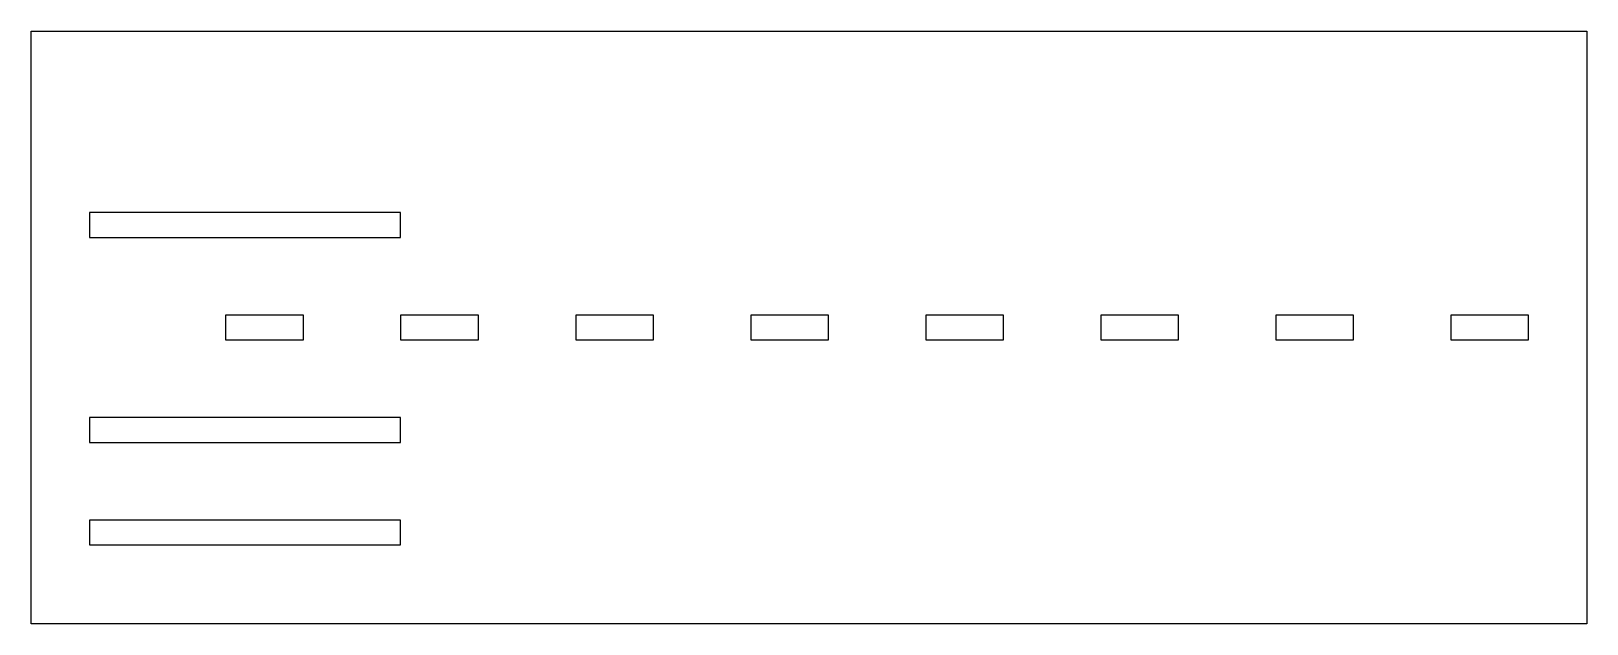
# Model space of a CAD drawing. Header units: centimetres. Extents: x -10 to 10, y -3.8 to 3.8.
import ezdxf

# ---------------------------------------------------------------- set-up
doc = ezdxf.new("R2010")
doc.units = ezdxf.units.CM
doc.layers.get('0').update_dxf_attribs({"linetype": 'CONTINUOUS'})

msp = doc.modelspace()

# ---------------------------------------------------------------- linework, layer by layer
for points in [[(10, 3.81), (10, -3.81), (-10, -3.81), (-10, 3.81)], [(-9.2495, 1.15875), (-5.2495, 1.15875), (-5.2495, 1.47625), (-9.2495, 1.47625)], [(-7.4995, -0.15875), (-6.4995, -0.15875), (-6.4995, 0.15875), (-7.4995, 0.15875)], [(-5.2495, -0.15875), (-4.2495, -0.15875), (-4.2495, 0.15875), (-5.2495, 0.15875)], [(-2.9995, -0.15875), (-1.9995, -0.15875), (-1.9995, 0.15875), (-2.9995, 0.15875)], [(-0.7495, -0.15875), (0.2505, -0.15875), (0.2505, 0.15875), (-0.7495, 0.15875)], [(1.5005, -0.15875), (2.5005, -0.15875), (2.5005, 0.15875), (1.5005, 0.15875)], [(3.7505, -0.15875), (4.7505, -0.15875), (4.7505, 0.15875), (3.7505, 0.15875)], [(6.0005, -0.15875), (7.0005, -0.15875), (7.0005, 0.15875), (6.0005, 0.15875)], [(8.2505, -0.15875), (9.2505, -0.15875), (9.2505, 0.15875), (8.2505, 0.15875)], [(-9.2495, -1.47625), (-5.2495, -1.47625), (-5.2495, -1.15875), (-9.2495, -1.15875)], [(-9.2495, -2.79375), (-5.2495, -2.79375), (-5.2495, -2.47625), (-9.2495, -2.47625)]]:
    msp.add_lwpolyline(points, close=True)

doc.saveas('drawing.dxf')
